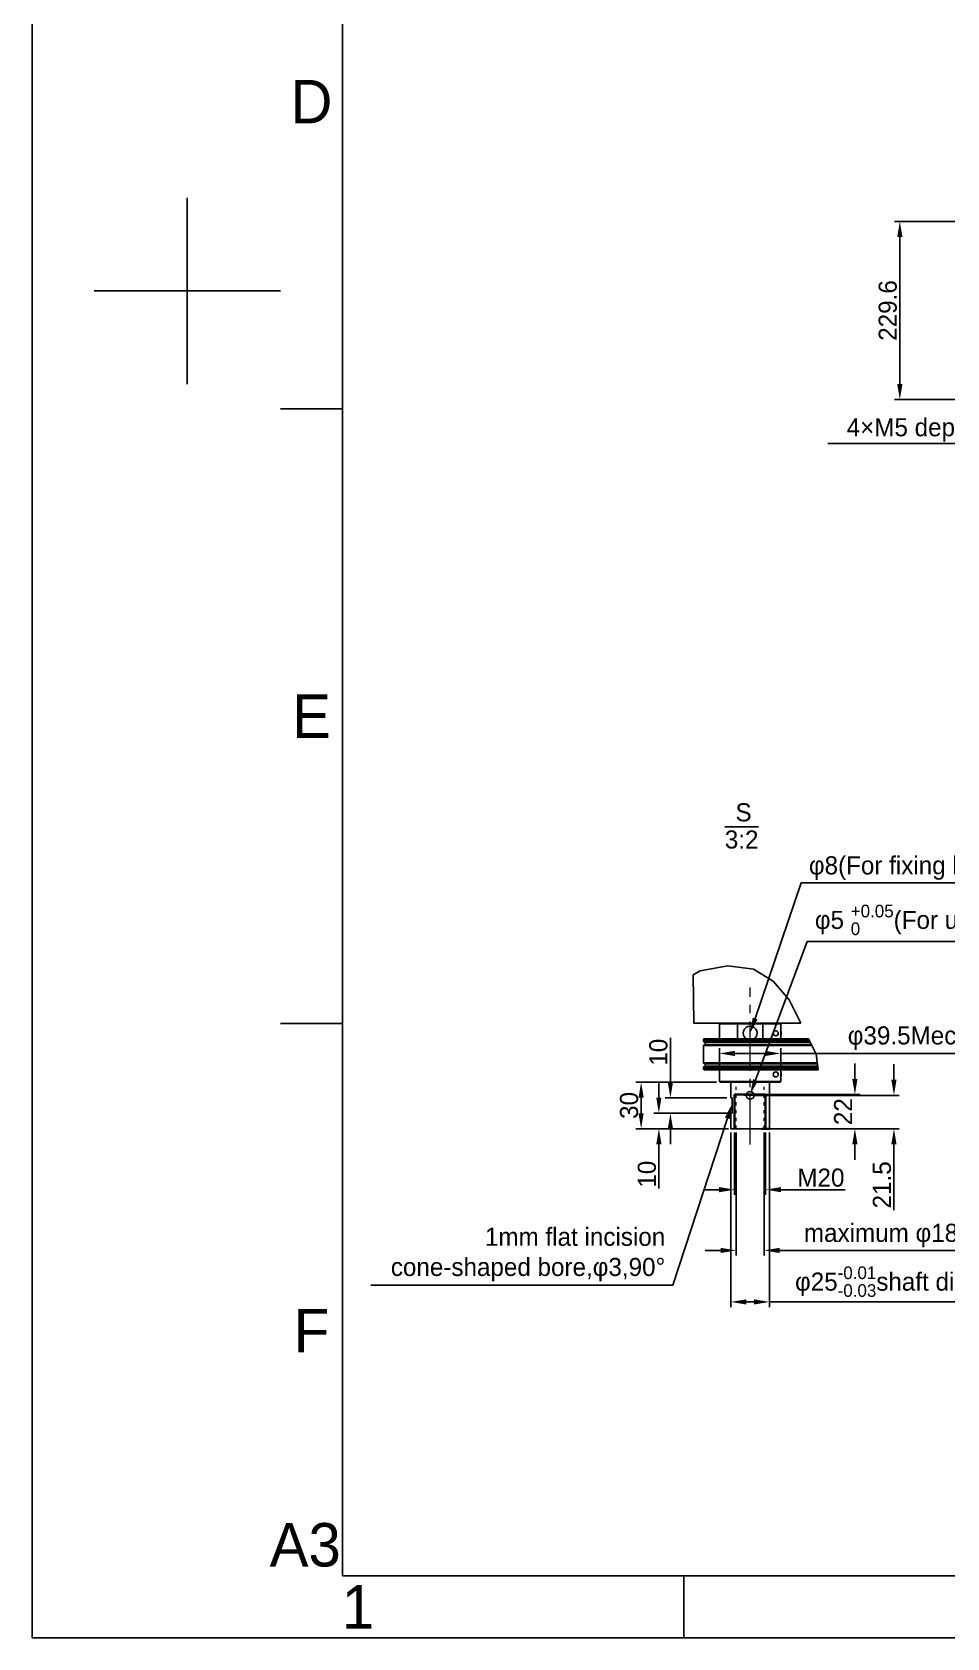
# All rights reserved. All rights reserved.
# Model space of a CAD drawing. Header units: millimetres. Extents: x 4086 to 8300, y 123 to 1549.
# Drawn here: x 6284 to 6637, y 124 to 744 of the extents above; entities that cross this region are included whole.
import ezdxf
from ezdxf import colors
from ezdxf.entities.mleader import LeaderData, LeaderLine
from ezdxf.enums import TextEntityAlignment as Align
from ezdxf.math import Vec2, Vec3

# ---------------------------------------------------------------- set-up
doc = ezdxf.new("R2010")
doc.units = ezdxf.units.MM
doc.linetypes.add('ACAD_ISO03W100', pattern=[30, 12, -18])
doc.linetypes.add('CENTER2', pattern=[28.575, 19.05, -3.175, 3.175, -3.175])
for name, color, linetype, lineweight in [('中心线层', 7, 'CENTER2', 0), ('虚线层', 7, 'ACAD_ISO03W100', 0), ('轮廓实线层', 7, 'Continuous', 30)]:
    doc.layers.add(name, color=color, linetype=linetype, lineweight=lineweight)
doc.styles.add('思源黑', font='SourceHanSansCN-Normal.ttf')
doc.dimstyles.new('尺寸标注_3_10比例', dxfattribs={"dimtxt": 7, "dimasz": 6, "dimexe": 2, "dimexo": 1.5, "dimgap": 1, "dimtad": 1, "dimdec": 1, "dimlfac": 3.333333, "dimdsep": 46, "dimtxsty": '思源黑', "dimcen": 0.09, "dimadec": 0, "dimazin": 0, "dimtp": 0.01, "dimtm": 0.01, "dimtfac": 1, "dimtdec": 1, "dimtofl": 0, "dimtmove": 0, "dimatfit": 3, "dimfxl": 0, "dimtolj": 1, "dimarcsym": 0})

# ---------------------------------------------------------------- blocks, each defined once
blk = doc.blocks.new('1')
at = {"color": 2}
for p, q in [((6343.66, 608.42), (6343.66, 680.42)), ((6307.66, 644.42), (6379.66, 644.42)), ((6379.66, 598.82), (6403.66, 598.82)), ((6379.66, 361.22), (6403.66, 361.22)), ((6535.66, 123.62), (6535.66, 147.62))]:
    blk.add_line(p, q, dxfattribs=at)
for points in [[(6283.66, 123.62), (6283.66, 1549.22), (8299.66, 1549.22), (8299.66, 123.62)], [(6403.66, 147.62), (6403.66, 1525.22), (8275.66, 1525.22), (8275.66, 147.62)]]:
    blk.add_lwpolyline(points, close=True, dxfattribs=at)
at = {"color": 2, "style": '思源黑'}
for s, p in [('D', (6391.66, 717.62)), ('E', (6391.66, 480.02)), ('F', (6391.66, 242.42)), ('A3', (6389.26, 159.62)), ('1', (6409.66, 135.62))]:
    blk.add_text(s, height=16.8, dxfattribs=at).set_placement(p, align=Align.MIDDLE_CENTER)
at = {"color": 7, "style": '思源黑'}
for tag, height, p in [('编号', 19.2, (8134.84, 252.67)), ('比例', 8, (7939.66, 171.62))]:
    blk.add_attdef(tag, text='', height=height, dxfattribs=at).set_placement(p, align=Align.MIDDLE)
at = {"linetype": 'Continuous', "lineweight": 0, "ltscale": 0.3, "style": '思源黑'}
for tag, p in [('当前页', (8121.35, 207.93)), ('总页数', (8160.27, 207.93))]:
    blk.add_attdef(tag, text='', height=8, dxfattribs=at).set_placement(p, align=Align.MIDDLE)
blk = doc.blocks.new('*D2659')
at = {"layer": 'Defpoints', "color": 0}
for p in [(6561.26, 333.39), (6561.26, 320.49), (6616.88, 320.49)]:
    blk.add_point(p, dxfattribs=at)
at = {"layer": '轮廓实线层', "color": 0, "lineweight": -2}
for p, q in [((6616.88, 339.39), (6616.88, 345.39)), ((6562.76, 333.39), (6618.88, 333.39)), ((6562.76, 320.49), (6618.88, 320.49)), ((6616.88, 314.49), (6616.88, 289.06))]:
    blk.add_line(p, q, dxfattribs=at)
at = {"layer": '轮廓实线层', "color": 0}
for points in [[(6615.88, 339.39), (6617.88, 339.39), (6616.88, 333.39)], [(6617.88, 314.49), (6615.88, 314.49), (6616.88, 320.49)]]:
    blk.add_solid(points, dxfattribs=at)
at = {"layer": '轮廓实线层', "color": 0, "insert": (6612.26, 298.78), "char_height": 7, "attachment_point": 5, "rotation": 90, "style": '思源黑'}
blk.add_mtext('\\A1;21.5', dxfattribs=at)
blk = doc.blocks.new('*D2660')
at = {"layer": 'Defpoints', "color": 0}
for p in [(6553.76, 320.49), (6568.76, 320.49), (6568.76, 253.52)]:
    blk.add_point(p, dxfattribs=at)
at = {"layer": '轮廓实线层', "color": 0, "lineweight": -2}
for p, q in [((6553.76, 318.99), (6553.76, 251.52)), ((6568.76, 318.99), (6568.76, 251.52)), ((6559.76, 253.52), (6562.76, 253.52)), ((6568.76, 253.52), (6673.23, 253.52))]:
    blk.add_line(p, q, dxfattribs=at)
at = {"layer": '轮廓实线层', "color": 0}
for points in [[(6559.76, 254.52), (6559.76, 252.52), (6553.76, 253.52)], [(6562.76, 252.52), (6562.76, 254.52), (6568.76, 253.52)]]:
    blk.add_solid(points, dxfattribs=at)
at = {"layer": '轮廓实线层', "color": 0, "insert": (6624, 261.37), "char_height": 7, "attachment_point": 5, "style": '思源黑'}
blk.add_mtext('\\A1;φ25{\\H0.7x;\\S-0.01^ -0.03;}{\\A1;\\C7;shaft diameter}', dxfattribs=at)
blk = doc.blocks.new('*D2661')
at = {"layer": 'Defpoints', "color": 0}
for p in [(6573.11, 349.59), (6549.41, 338.79), (6573.11, 338.79)]:
    blk.add_point(p, dxfattribs=at)
at = {"layer": '轮廓实线层', "color": 0, "lineweight": -2}
for p, q in [((6549.41, 340.29), (6549.41, 351.59)), ((6555.41, 349.59), (6567.11, 349.59)), ((6573.11, 340.29), (6573.11, 351.59)), ((6573.11, 349.59), (6749.25, 349.59))]:
    blk.add_line(p, q, dxfattribs=at)
at = {"layer": '轮廓实线层', "color": 0}
for points in [[(6555.41, 350.59), (6555.41, 348.59), (6549.41, 349.59)], [(6567.11, 348.59), (6567.11, 350.59), (6573.11, 349.59)]]:
    blk.add_solid(points, dxfattribs=at)
at = {"layer": '轮廓实线层', "color": 0, "insert": (6671.26, 355.51), "char_height": 7, "attachment_point": 5, "style": '思源黑'}
blk.add_mtext('\\A1;φ39.5Mechanical stopper diameter', dxfattribs=at)
blk = doc.blocks.new('*D2662')
at = {"layer": 'Defpoints', "color": 0}
for p in [(6549.71, 338.49), (6519.12, 320.49), (6553.77, 320.49)]:
    blk.add_point(p, dxfattribs=at)
at = {"layer": '轮廓实线层', "color": 0, "lineweight": -2}
for p, q in [((6548.21, 338.49), (6517.12, 338.49)), ((6519.12, 332.49), (6519.12, 326.49)), ((6552.27, 320.49), (6517.12, 320.49))]:
    blk.add_line(p, q, dxfattribs=at)
at = {"layer": '轮廓实线层', "color": 0}
for points in [[(6520.12, 332.49), (6518.12, 332.49), (6519.12, 338.49)], [(6518.12, 326.49), (6520.12, 326.49), (6519.12, 320.49)]]:
    blk.add_solid(points, dxfattribs=at)
at = {"layer": '轮廓实线层', "color": 0, "insert": (6514.49, 329.49), "char_height": 7, "attachment_point": 5, "rotation": 90, "style": '思源黑'}
blk.add_mtext('\\A1;30', dxfattribs=at)
blk = doc.blocks.new('*D2663')
at = {"layer": 'Defpoints', "color": 0}
for p in [(6555.86, 320.49), (6566.66, 320.49), (6566.66, 273.43)]:
    blk.add_point(p, dxfattribs=at)
at = {"layer": '轮廓实线层', "color": 0, "lineweight": -2}
for p, q in [((6555.86, 318.99), (6555.86, 271.43)), ((6566.66, 318.99), (6566.66, 271.43)), ((6549.86, 273.43), (6543.86, 273.43)), ((6572.66, 273.43), (6665.4, 273.43))]:
    blk.add_line(p, q, dxfattribs=at)
at = {"layer": '轮廓实线层', "color": 0}
for points in [[(6549.86, 272.43), (6549.86, 274.43), (6555.86, 273.43)], [(6572.66, 274.43), (6572.66, 272.43), (6566.66, 273.43)]]:
    blk.add_solid(points, dxfattribs=at)
at = {"layer": '轮廓实线层', "color": 0, "insert": (6622.03, 279.19), "char_height": 7, "attachment_point": 5, "style": '思源黑'}
blk.add_mtext('\\A1;{\\C7;maximum φ18 hole}', dxfattribs=at)
blk = doc.blocks.new('*D2664')
at = {"layer": 'Defpoints', "color": 0}
for p in [(6553.76, 332.49), (6530.45, 326.49), (6553.76, 326.49)]:
    blk.add_point(p, dxfattribs=at)
at = {"layer": '轮廓实线层', "color": 0, "lineweight": -2}
for p, q in [((6530.45, 338.49), (6530.45, 355.66)), ((6552.26, 332.49), (6528.45, 332.49)), ((6552.26, 326.49), (6528.45, 326.49)), ((6530.45, 320.49), (6530.45, 314.49))]:
    blk.add_line(p, q, dxfattribs=at)
at = {"layer": '轮廓实线层', "color": 0}
for points in [[(6529.45, 338.49), (6531.45, 338.49), (6530.45, 332.49)], [(6531.45, 320.49), (6529.45, 320.49), (6530.45, 326.49)]]:
    blk.add_solid(points, dxfattribs=at)
at = {"layer": '轮廓实线层', "color": 0, "insert": (6525.83, 350.07), "char_height": 7, "attachment_point": 5, "rotation": 90, "style": '思源黑'}
blk.add_mtext('\\A1;10', dxfattribs=at)
blk = doc.blocks.new('*D2665')
at = {"layer": 'Defpoints', "color": 0}
for p in [(6554.36, 326.49), (6525.99, 320.49), (6554.36, 320.49)]:
    blk.add_point(p, dxfattribs=at)
at = {"layer": '轮廓实线层', "color": 0, "lineweight": -2}
for p, q in [((6525.99, 332.49), (6525.99, 338.49)), ((6552.86, 326.49), (6523.99, 326.49)), ((6552.86, 320.49), (6523.99, 320.49)), ((6525.99, 314.49), (6525.99, 297.33))]:
    blk.add_line(p, q, dxfattribs=at)
at = {"layer": '轮廓实线层', "color": 0}
for points in [[(6524.99, 332.49), (6526.99, 332.49), (6525.99, 326.49)], [(6526.99, 314.49), (6524.99, 314.49), (6525.99, 320.49)]]:
    blk.add_solid(points, dxfattribs=at)
at = {"layer": '轮廓实线层', "color": 0, "insert": (6521.37, 302.91), "char_height": 7, "attachment_point": 5, "rotation": 90, "style": '思源黑'}
blk.add_mtext('\\A1;10', dxfattribs=at)
blk = doc.blocks.new('*D2666')
at = {"layer": 'Defpoints', "color": 0}
for p in [(6561.26, 333.69), (6601.77, 333.69), (6561.26, 320.49)]:
    blk.add_point(p, dxfattribs=at)
at = {"layer": '轮廓实线层', "color": 0, "lineweight": -2}
for p, q in [((6601.77, 339.69), (6601.77, 345.69)), ((6562.76, 333.69), (6603.77, 333.69)), ((6562.76, 320.49), (6603.77, 320.49)), ((6601.77, 314.49), (6601.77, 308.49))]:
    blk.add_line(p, q, dxfattribs=at)
at = {"layer": '轮廓实线层', "color": 0}
for points in [[(6600.77, 339.69), (6602.77, 339.69), (6601.77, 333.69)], [(6602.77, 314.49), (6600.77, 314.49), (6601.77, 320.49)]]:
    blk.add_solid(points, dxfattribs=at)
at = {"layer": '轮廓实线层', "color": 0, "insert": (6597.21, 327.09), "char_height": 7, "attachment_point": 5, "rotation": 90, "style": '思源黑'}
blk.add_mtext('\\A1;22', dxfattribs=at)
blk = doc.blocks.new('*D2667')
at = {"layer": 'Defpoints', "color": 0}
for p in [(6555.26, 320.49), (6567.26, 320.49), (6567.26, 296.92)]:
    blk.add_point(p, dxfattribs=at)
at = {"layer": '轮廓实线层', "color": 0, "lineweight": -2}
for p, q in [((6555.26, 318.99), (6555.26, 294.92)), ((6567.26, 318.99), (6567.26, 294.92)), ((6549.26, 296.92), (6543.26, 296.92)), ((6573.26, 296.92), (6597.99, 296.92))]:
    blk.add_line(p, q, dxfattribs=at)
at = {"layer": '轮廓实线层', "color": 0}
for points in [[(6549.26, 295.92), (6549.26, 297.92), (6555.26, 296.92)], [(6573.26, 297.92), (6573.26, 295.92), (6567.26, 296.92)]]:
    blk.add_solid(points, dxfattribs=at)
at = {"layer": '轮廓实线层', "color": 0, "insert": (6588.63, 301.54), "char_height": 7, "attachment_point": 5, "style": '思源黑'}
blk.add_mtext('\\A1;M20', dxfattribs=at)
blk = doc.blocks.new('*D2699')
at = {"layer": 'Defpoints', "color": 0}
for p in [(6813.57, 671.28), (6619.15, 602.41), (6813.56, 602.41)]:
    blk.add_point(p, dxfattribs=at)
at = {"layer": '轮廓实线层', "color": 0, "lineweight": -2}
for p, q in [((6812.07, 671.28), (6617.15, 671.28)), ((6619.15, 665.28), (6619.15, 608.41)), ((6812.06, 602.41), (6617.15, 602.41))]:
    blk.add_line(p, q, dxfattribs=at)
at = {"layer": '轮廓实线层', "color": 0}
for points in [[(6620.15, 665.28), (6618.15, 665.28), (6619.15, 671.28)], [(6618.15, 608.41), (6620.15, 608.41), (6619.15, 602.41)]]:
    blk.add_solid(points, dxfattribs=at)
at = {"layer": '轮廓实线层', "color": 0, "insert": (6614.52, 636.85), "char_height": 7, "attachment_point": 5, "rotation": 90, "style": '思源黑'}
blk.add_mtext('\\A1;229.6', dxfattribs=at)

msp = doc.modelspace()

# ---------------------------------------------------------------- linework, layer by layer
for p, q in [((6541.897, 381.485), (6539.194, 380.011)), ((6539.52, 361.293), (6539.194, 380.011)), ((6552.709, 383.509), (6541.897, 381.485)), ((6562.589, 382.144), (6552.709, 383.509)), ((6570.225, 377.525), (6562.589, 382.144)), ((6576.417, 370.385), (6570.225, 377.525)), ((6580.889, 361.293), (6576.417, 370.385)), ((6580.889, 361.293), (6539.52, 361.293)), ((6549.714, 361.293), (6549.414, 360.993)), ((6549.414, 355.293), (6549.414, 360.993)), ((6573.105, 360.993), (6549.414, 360.993)), ((6556.387, 355.293), (6556.387, 360.993)), ((6566.141, 360.993), (6566.076, 361.293)), ((6566.141, 360.993), (6566.141, 355.293)), ((6572.805, 361.293), (6573.105, 360.993)), ((6573.105, 355.293), (6573.105, 360.993)), ((6543.257, 354.993), (6543.257, 354.303)), ((6583.987, 354.993), (6543.257, 354.993)), ((6543.283, 354.211), (6543.257, 354.303)), ((6584.327, 354.303), (6543.257, 354.303)), ((6584.415, 354.123), (6543.437, 354.123)), ((6543.557, 355.293), (6583.84, 355.293)), ((6543.857, 353.001), (6543.857, 353.943)), ((6543.857, 353.943), (6584.504, 353.943)), ((6586.812, 349.25), (6583.84, 355.293)), ((6543.257, 351.483), (6543.257, 347.103)), ((6543.257, 351.483), (6543.263, 351.483)), ((6543.263, 351.483), (6543.266, 351.517)), ((6543.267, 351.526), (6543.272, 351.656)), ((6543.272, 351.656), (6543.274, 351.843)), ((6543.3, 352.776), (6543.274, 352.683)), ((6543.274, 352.683), (6543.274, 351.773)), ((6543.274, 352.683), (6585.123, 352.683)), ((6543.454, 352.863), (6585.035, 352.863)), ((6543.695, 352.863), (6543.782, 352.886)), ((6543.868, 352.997), (6543.874, 353.043)), ((6543.874, 353.043), (6584.946, 353.043)), ((6587.605, 343.293), (6586.812, 349.25)), ((6543.258, 347.103), (6543.257, 347.103)), ((6543.283, 344.376), (6543.257, 344.283)), ((6543.257, 344.283), (6543.257, 343.593)), ((6543.257, 344.283), (6587.473, 344.283)), ((6543.257, 343.593), (6587.565, 343.593)), ((6543.268, 347.055), (6543.263, 347.103)), ((6543.273, 346.92), (6543.268, 347.055)), ((6543.271, 346.956), (6543.273, 346.897)), ((6543.274, 346.743), (6543.273, 346.92)), ((6543.274, 346.828), (6543.274, 346.751)), ((6543.274, 346.751), (6543.274, 345.903)), ((6543.284, 345.846), (6543.274, 345.903)), ((6587.257, 345.903), (6543.274, 345.903)), ((6543.437, 344.463), (6587.449, 344.463)), ((6587.281, 345.723), (6543.454, 345.723)), ((6587.605, 343.293), (6543.557, 343.293)), ((6543.695, 345.723), (6543.775, 345.702)), ((6543.782, 345.7), (6543.842, 345.642)), ((6543.849, 345.636), (6543.874, 345.543)), ((6543.857, 344.643), (6543.857, 345.582)), ((6587.425, 344.643), (6543.857, 344.643)), ((6587.305, 345.543), (6543.874, 345.543)), ((6549.414, 338.793), (6549.414, 343.293)), ((6573.105, 343.293), (6573.105, 338.793)), ((6549.714, 338.493), (6549.414, 338.793)), ((6549.414, 338.793), (6573.105, 338.793)), ((6572.805, 338.493), (6549.714, 338.493)), ((6553.764, 332.493), (6553.764, 338.493)), ((6568.764, 320.493), (6568.764, 338.493)), ((6573.105, 338.793), (6572.805, 338.493)), ((6554.364, 332.493), (6553.765, 332.493)), ((6554.364, 332.493), (6554.364, 326.493)), ((6553.764, 320.493), (6553.764, 326.493)), ((6553.765, 326.493), (6554.364, 326.493)), ((6568.762, 320.493), (6553.765, 320.493))]:
    msp.add_line(p, q)
for points in [[(6556.387, 360.993), (6556.42, 361.093), (6556.42, 361.193), (6556.452, 361.293)], [(6543.257, 354.993), (6543.296, 355.14), (6543.403, 355.251), (6543.557, 355.293)], [(6543.437, 354.123), (6543.35, 354.146), (6543.283, 354.211)], [(6543.857, 353.943), (6543.835, 354.031), (6543.77, 354.098), (6543.677, 354.123)], [(6543.273, 351.703), (6543.272, 351.643), (6543.27, 351.593), (6543.269, 351.554), (6543.267, 351.527), (6543.266, 351.519)], [(6543.454, 352.863), (6543.367, 352.84), (6543.3, 352.776)], [(6543.858, 352.969), (6543.818, 352.913), (6543.75, 352.872), (6543.695, 352.863)], [(6543.782, 352.886), (6543.849, 352.951), (6543.874, 353.043)], [(6543.869, 353.004), (6543.869, 353.005), (6543.858, 352.969)], [(6543.257, 343.593), (6543.296, 343.447), (6543.403, 343.336), (6543.557, 343.293)], [(6543.267, 347.069), (6543.266, 347.073), (6543.267, 347.064), (6543.268, 347.04), (6543.27, 347.004)], [(6543.437, 344.463), (6543.35, 344.44), (6543.283, 344.376)], [(6543.454, 345.723), (6543.37, 345.744), (6543.315, 345.79), (6543.284, 345.846)], [(6543.857, 344.643), (6543.835, 344.556), (6543.77, 344.489), (6543.677, 344.463)], [(6543.695, 345.723), (6543.768, 345.707), (6543.836, 345.654)], [(6543.836, 345.654), (6543.866, 345.596), (6543.869, 345.582)]]:
    msp.add_lwpolyline(points)
for centre, radius in [((6571.162, 357.4), 0.99), ((6571.162, 341.5), 0.99), ((6561.264, 333.393), 1.5)]:
    msp.add_circle(centre, radius)
for centre, radius, start, end in [((6561.264, 357.393), 2.7, 307.917903, 232.128113), ((6571.162, 357.4), 2.1, 338.137099, 21.88053), ((6571.162, 341.5), 2.1, 338.137099, 21.88053)]:
    msp.add_arc(centre, radius, start, end)
at = {"layer": '中心线层'}
for p, q in [((6561.264, 314.353), (6561.264, 375.142)), ((6563.316, 333.393), (6558.83, 333.393))]:
    msp.add_line(p, q, dxfattribs=at)
at = {"layer": '虚线层', "ltscale": 0.1}
for p, q in [((6555.864, 320.493), (6555.864, 338.493)), ((6566.664, 320.493), (6566.664, 338.493))]:
    msp.add_line(p, q, dxfattribs=at)
at = {"layer": '轮廓实线层'}
for p, q in [((6555.264, 320.493), (6555.264, 333.693)), ((6555.264, 333.693), (6567.264, 333.693)), ((6567.264, 320.493), (6567.264, 333.693)), ((6568.764, 320.493), (6565.764, 320.493))]:
    msp.add_line(p, q, dxfattribs=at)

# ---------------------------------------------------------------- block references
msp.add_blockref('1', (0, 0))

# ---------------------------------------------------------------- texts
at = {"insert": (6564.505, 446.326), "char_height": 7, "width": 19.34754, "attachment_point": 3, "line_spacing_factor": 0.9, "style": '思源黑'}
msp.add_mtext('\\pxqc;   S\\P\\pq*;{\\O3:2}', dxfattribs=at)

# ---------------------------------------------------------------- dimensions: what is measured, and where the dimension line sits
at = {"layer": '轮廓实线层'}
dim = msp.add_linear_dim(base=(6619.148, 602.41), p1=(6813.565, 671.283), p2=(6813.564, 602.41), angle=90, dimstyle='尺寸标注_3_10比例', dxfattribs=at)
dim.commit()
dim.dimension.update_dxf_attribs({"geometry": '*D2699', "text_midpoint": (6619.148, 636.846), "dimtype": 160})
for base, p1, p2, text, picture, middle in [((6573.105, 349.591), (6549.414, 338.793), (6573.105, 338.793), 'φ39.5Mechanical stopper diameter', '*D2661', (6671.263, 349.591)), ((6566.664, 273.429), (6555.864, 320.493), (6566.664, 320.493), '{\\C7;maximum φ18 hole}', '*D2663', (6622.033, 273.429)), ((6568.764, 253.522), (6553.764, 320.493), (6568.764, 320.493), 'φ25{\\H0.7x;\\S-0.01^ -0.03;}{\\A1;\\C7;shaft diameter}', '*D2660', (6623.998, 253.522))]:
    dim = msp.add_linear_dim(base=base, p1=p1, p2=p2, text=text, dimstyle='尺寸标注_3_10比例', override={"dimtxsty": '思源黑'}, dxfattribs=at)
    dim.commit()
    dim.dimension.update_dxf_attribs({"geometry": picture, "text_midpoint": middle, "dimtype": 160})
for base, p1, p2, text, picture, middle in [((6530.455, 326.493), (6553.764, 332.493), (6553.765, 326.493), '10', '*D2664', (6530.455, 350.074)), ((6601.773, 333.693), (6561.264, 320.493), (6561.264, 333.693), '22', '*D2666', (6601.773, 327.093)), ((6616.884, 320.493), (6561.264, 333.393), (6561.264, 320.493), '21.5', '*D2659', (6616.884, 298.777)), ((6525.992, 320.493), (6554.364, 326.493), (6554.364, 320.493), '10', '*D2665', (6525.992, 302.912))]:
    dim = msp.add_linear_dim(base=base, p1=p1, p2=p2, angle=90, text=text, dimstyle='尺寸标注_3_10比例', dxfattribs=at)
    dim.commit()
    dim.dimension.update_dxf_attribs({"geometry": picture, "text_midpoint": middle, "dimtype": 160})
dim = msp.add_linear_dim(base=(6519.119, 320.493), p1=(6549.714, 338.493), p2=(6553.765, 320.493), angle=90, text='30', dimstyle='尺寸标注_3_10比例', dxfattribs=at)
dim.commit()
dim.dimension.update_dxf_attribs({"geometry": '*D2662', "text_midpoint": (6514.488, 329.493)})
dim = msp.add_linear_dim(base=(6567.264, 296.916), p1=(6555.264, 320.493), p2=(6567.264, 320.493), text='M20', dimstyle='尺寸标注_3_10比例', dxfattribs=at)
dim.commit()
dim.dimension.update_dxf_attribs({"geometry": '*D2667', "text_midpoint": (6588.627, 296.916), "dimtype": 160})

# ---------------------------------------------------------------- leaders
ml = msp.add_multileader_mtext('Standard')
ml.set_content('4×M5{\\A1;\\C256; depth }13', style='思源黑')
ml.set_leader_properties()
ml.build(insert=Vec2(0, 0))
ml.multileader.update_dxf_attribs({"text_left_attachment_type": 5, "text_right_attachment_type": 5, "dogleg_length": 1, "arrow_head_size": 6})
ctx = ml.context
ctx.base_point, ctx.char_height, ctx.arrow_head_size, ctx.plane_origin = Vec3(6591.213, 585.382), 7, 6, Vec3(6701.144, 629.046)
ctx.left_attachment, ctx.right_attachment, ctx.text_align_type = 5, 5, 2
notes = []
notes.append((ctx, [(0, (1, 1, 0), (6664.312, 585.382), (-1, 0), 1, [(0, [(6701.144, 629.046)], 0, [])])]))
ctx.mtext.insert, ctx.mtext.alignment, ctx.mtext.flow_direction = Vec3(6661.312, 595.212), 3, 5
ml = msp.add_multileader_mtext('Standard')
ml.set_content('φ{\\C256;8(For fixing lower side M20 screws only)}', style='思源黑')
ml.set_leader_properties()
ml.build(insert=Vec2(0, 0))
ml.multileader.update_dxf_attribs({"text_left_attachment_type": 5, "text_right_attachment_type": 5, "dogleg_length": 1, "arrow_head_size": 6})
ctx = ml.context
ctx.base_point, ctx.char_height, ctx.arrow_head_size, ctx.plane_origin = Vec3(6581.987, 415.619), 7, 6, Vec3(6561.264, 357.393)
ctx.left_attachment, ctx.right_attachment = 5, 5
notes.append((ctx, [(0, (1, 1, 0), (6580.987, 415.619), (1, 0), 1, [(0, [(6561.264, 357.393)], 0, [])])]))
ctx.mtext.insert, ctx.mtext.flow_direction = Vec3(6583.987, 425.822), 5
ml = msp.add_multileader_mtext('Standard')
ml.set_content('\\A1;{\\C256;φ5 {\\H0.7x;\\S+0.05^ 0;}(For use in fixture assembly and positioning)}', style='思源黑')
ml.set_leader_properties()
ml.build(insert=Vec2(0, 0))
ml.multileader.update_dxf_attribs({"text_left_attachment_type": 5, "text_right_attachment_type": 5, "dogleg_length": 1, "arrow_head_size": 6})
ctx = ml.context
ctx.base_point, ctx.char_height, ctx.arrow_head_size, ctx.plane_origin = Vec3(6584.299, 392.921), 7, 6, Vec3(6561.264, 333.693)
ctx.left_attachment, ctx.right_attachment = 5, 5
notes.append((ctx, [(0, (1, 1, 0), (6583.299, 392.921), (1, 0), 1, [(0, [(6561.264, 333.693)], 0, [])])]))
ctx.mtext.insert, ctx.mtext.flow_direction = Vec3(6586.299, 407.108), 5
ml = msp.add_multileader_mtext('Standard')
ml.set_content('1mm{\\C256; flat incision\\Pcone-shaped bore,φ3,90°}', style='思源黑')
ml.set_leader_properties()
ml.build(insert=Vec2(0, 0))
ml.multileader.update_dxf_attribs({"text_left_attachment_type": 5, "text_right_attachment_type": 5, "dogleg_length": 1, "arrow_head_size": 6})
ctx = ml.context
ctx.base_point, ctx.char_height, ctx.arrow_head_size, ctx.plane_origin = Vec3(6415.737, 259.983), 7, 6, Vec3(6554.364, 330.265)
ctx.left_attachment, ctx.right_attachment, ctx.text_align_type = 5, 5, 2
notes.append((ctx, [(0, (1, 1, 0), (6531.444, 259.983), (-1, 0), 1, [(0, [(6554.364, 330.265)], 0, [])])]))
ctx.mtext.insert, ctx.mtext.alignment, ctx.mtext.flow_direction = Vec3(6528.444, 282.217), 3, 5
for ctx, leaders in notes:
    for number, flags, end, landing, length, lines in leaders:
        leader = LeaderData()
        leader.index, (leader.has_last_leader_line, leader.has_dogleg_vector, leader.attachment_direction) = number, flags
        leader.last_leader_point, leader.dogleg_vector, leader.dogleg_length = Vec3(end), Vec3(landing), length
        for number, points, colour, breaks in lines:
            line = LeaderLine()
            line.index, line.vertices, line.color, line.breaks = number, Vec3.list(points), colors.encode_raw_color(colour), breaks
            leader.lines.append(line)
        ctx.leaders.append(leader)

doc.saveas('drawing.dxf')
